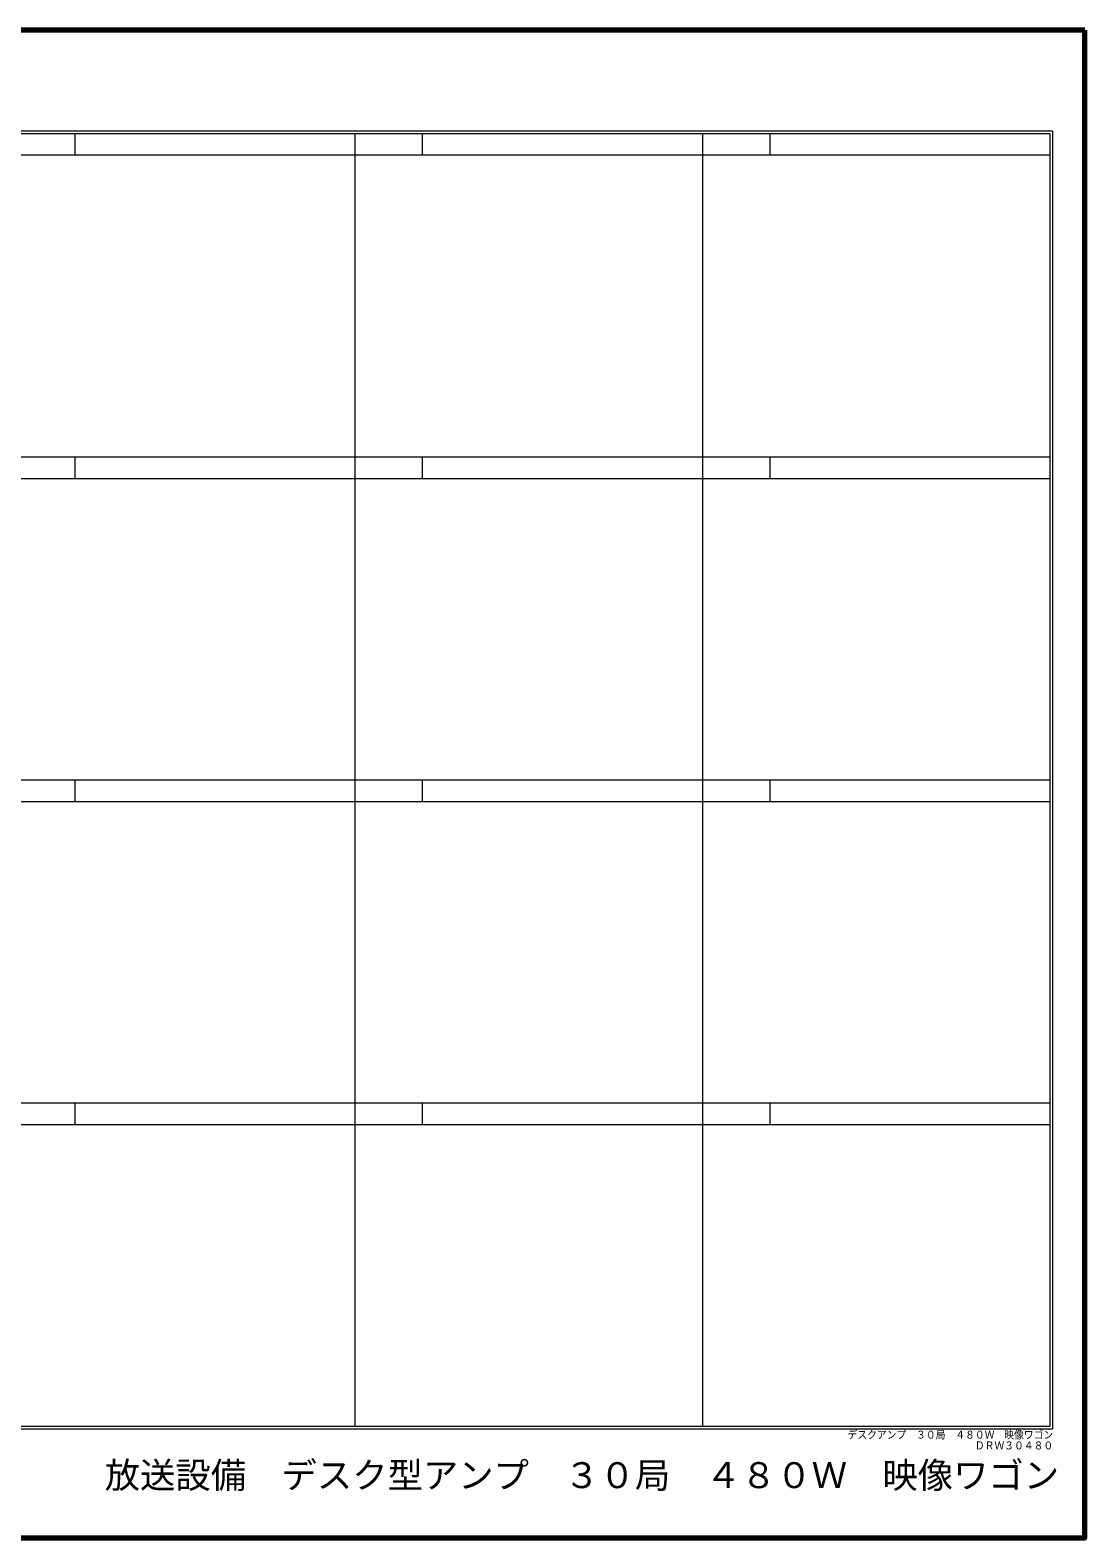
# Model space of a CAD drawing. Units: millimetres on the paper. Extents: x -1226 to 1226, y -319 to 241.
# Drawn here: x 835 to 1226, y -319 to 241 of the extents above; entities that cross this region are included whole.
import ezdxf
from ezdxf.enums import TextEntityAlignment as Align

# ---------------------------------------------------------------- set-up
doc = ezdxf.new("R2010")
doc.units = ezdxf.units.MM
doc.linetypes.add('DOUBLE_CHAIN1', pattern=[8.8, 5, -1, 0.6, -0.6, 0.6, -1])
for name, color, linetype, lineweight in [('0-0_0', 7, 'DOUBLE_CHAIN1', 18), ('0-5_gaikei', 1, 'Continuous', 80), ('0-A_SYSTEM', 7, 'Continuous', 20)]:
    doc.layers.add(name, color=color, linetype=linetype, lineweight=lineweight)
doc.styles.add('ＭＳ ゴシック', font='')
doc.styles.get('ＭＳ ゴシック').set_extended_font_data('MS Gothic')

msp = doc.modelspace()

# ---------------------------------------------------------------- linework, layer by layer
at = {"layer": '0-0_0', "color": 134, "linetype": 'Continuous', "lineweight": 70}
msp.add_lwpolyline([(1226.19, 241.479), (426.19, 241.479), (426.19, -318.521), (1226.19, -318.521)], close=True, dxfattribs=at)
at = {"layer": '0-A_SYSTEM', "color": 4, "lineweight": 9}
for p, q in [((1213.19, 203.009), (439.19, 203.009)), ((1213.19, 203.009), (1213.19, -276.991)), ((1214.19, 204.009), (1214.19, -277.991)), ((439.19, -276.991), (1213.19, -276.991))]:
    msp.add_line(p, q, dxfattribs=at)
at = {"layer": '0-A_SYSTEM'}
for p, q in [((851.19, 203.009), (851.19, 195.009)), ((955.19, 203.009), (955.19, -276.991)), ((980.19, 203.009), (980.19, 195.009)), ((1084.19, 203.009), (1084.19, -276.991)), ((1109.19, 203.009), (1109.19, 195.009)), ((1213.19, 195.009), (439.19, 195.009)), ((439.19, 83.009), (1213.19, 83.009)), ((851.19, 83.009), (851.19, 75.009)), ((980.19, 83.009), (980.19, 75.009)), ((1109.19, 83.009), (1109.19, 75.009)), ((439.19, 75.009), (1213.19, 75.009)), ((439.19, -36.991), (1213.19, -36.991)), ((851.19, -36.991), (851.19, -44.991)), ((980.19, -36.991), (980.19, -44.991)), ((1109.19, -36.991), (1109.19, -44.991)), ((439.19, -44.991), (1213.19, -44.991)), ((439.19, -156.991), (1213.19, -156.991)), ((851.19, -156.991), (851.19, -164.991)), ((980.19, -156.991), (980.19, -164.991)), ((1109.19, -156.991), (1109.19, -164.991)), ((439.19, -164.991), (1213.19, -164.991))]:
    msp.add_line(p, q, dxfattribs=at)
at = {"layer": '0-A_SYSTEM', "color": 4, "lineweight": 9}
msp.add_lwpolyline([(1214.19, 204.009), (438.19, 204.009), (438.19, -277.991), (1214.19, -277.991)], dxfattribs=at)

# ---------------------------------------------------------------- texts
at = {"layer": '0-5_gaikei', "color": 3, "style": 'ＭＳ ゴシック', "width": 0.9}
for s, p in [('デスクアンプ\u3000３０局\u3000４８０Ｗ\u3000映像ワゴン', (1138.088, -282.546)), ('ＤＲＷ３０４８０', (1185.365, -286.546))]:
    msp.add_text(s, height=2.886, dxfattribs=at).set_placement(p, align=Align.BOTTOM_LEFT)
at = {"layer": '0-5_gaikei', "color": 6, "style": 'ＭＳ ゴシック'}
msp.add_text('放送設備\u3000デスク型アンプ\u3000３０局\u3000４８０Ｗ\u3000映像ワゴン', height=9.621, dxfattribs=at).set_placement((862.327, -302.939), align=Align.BOTTOM_LEFT)

doc.saveas('drawing.dxf')
